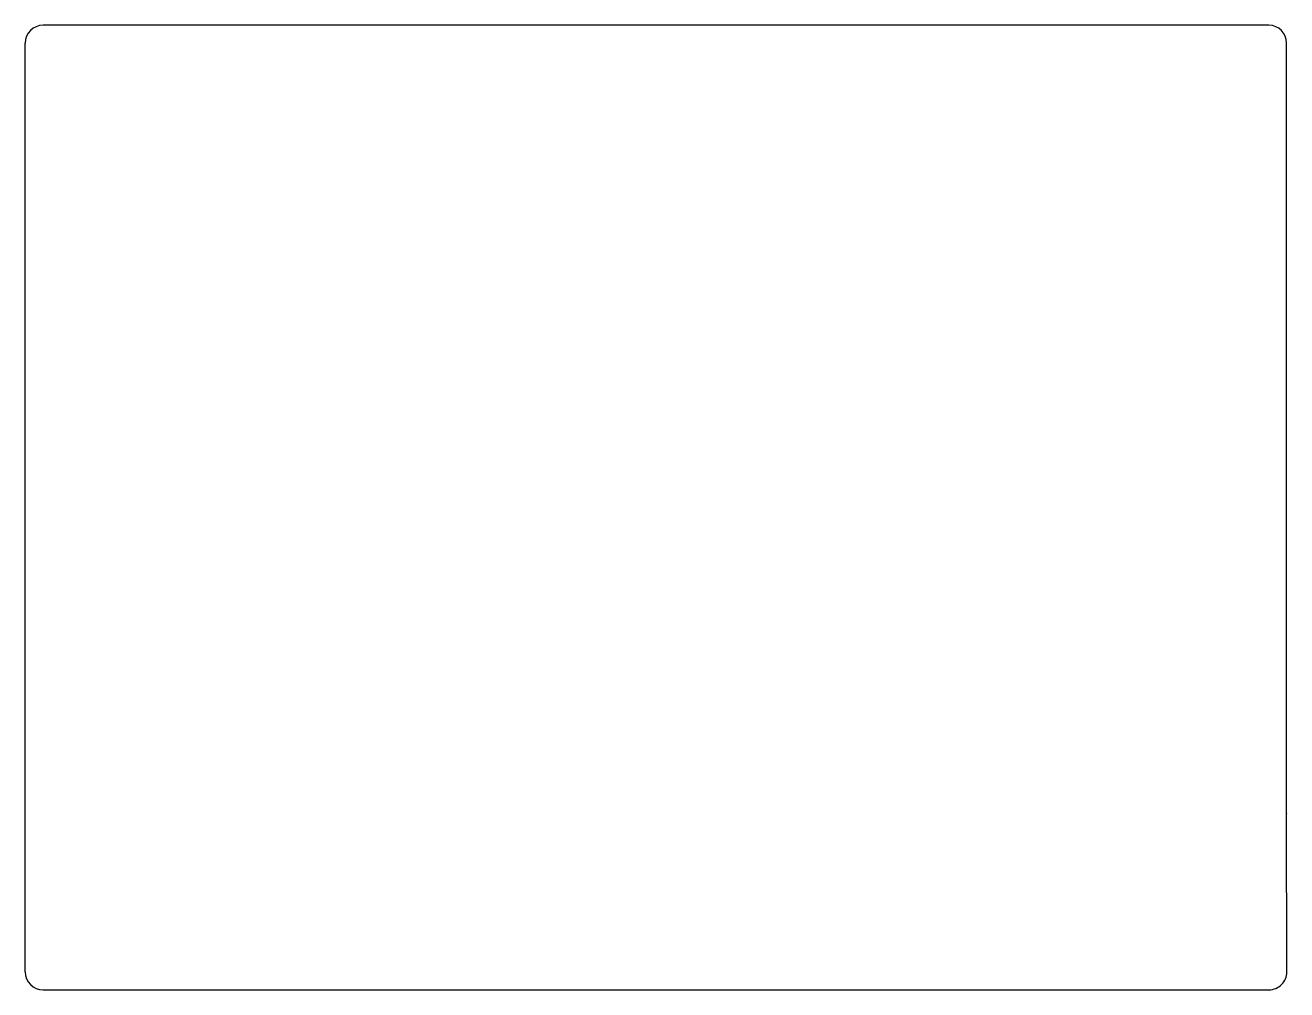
# Model space of a CAD drawing. Header units: millimetres. Extents: x 118 to 260, y -31 to 77.
import ezdxf

# ---------------------------------------------------------------- set-up
doc = ezdxf.new("R2010")
doc.units = ezdxf.units.MM

msp = doc.modelspace()

# ---------------------------------------------------------------- linework, layer by layer
at = {"linetype": 'CONTINUOUS'}
for p, q in [((258, 76.92), (120.5, 76.92)), ((118.5, -29.25), (118.5, 74.92)), ((260, -11.5), (260, 74.92)), ((260.02, -29.25), (260, -11.5)), ((120.5, -31.25), (258.02, -31.25))]:
    msp.add_line(p, q, dxfattribs=at)
for centre, start, end in [((120.5, 74.92), 90, 180), ((258, 74.92), 0, 90), ((262, -11.5), 180, 180.058), ((120.5, -29.25), 180, 270), ((258.02, -29.25), 270, 0.058)]:
    msp.add_arc(centre, 2, start, end, dxfattribs=at)

doc.saveas('drawing.dxf')
